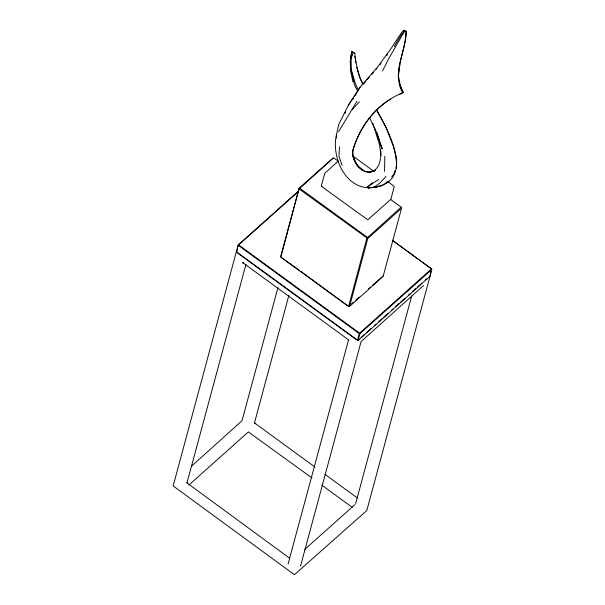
<?xml version="1.0" encoding="UTF-8"?>
<svg xmlns="http://www.w3.org/2000/svg" width="605" height="605" viewBox="0 0 605 605"><rect width="100%" height="100%" fill="white"/><g stroke="black" fill="none" stroke-linecap="round" stroke-linejoin="round"><path stroke-width="0.91" d="M384.546 171.374L384.818 156.264M336.44 138.038L336.501 134.56L338.785 124.418L348.359 105.179L359.975 87.332L377.709 66.86L390.762 48.96L401.773 32.299L404.095 30.25L406.439 31.596C405.554 51.561 392.138 72.487 402.212 92.104L403.187 92.542L399.481 94.516M336.63 137.267L336.501 134.56C330.844 157.572 346.536 191.8 373.829 187.24C416.248 181.016 388.334 130.317 376.605 109.936M398.408 79.331C397.326 62.807 406.492 47.16 405.758 30.825M396.426 168.364L396.668 160.522M339.435 146.72L338.959 156.317L342.097 165.286M338.528 161.422L333.99 158.109L332.856 158.139L299.18 188.11L280.886 257.193L348.624 306.463L349.577 306.395L383.124 276.409L401.546 208.241L367.764 238.529L349.577 306.395M399.935 64.644L398.392 75.754L400.329 85.683L403.187 92.542C378.533 102.358 360.451 124.509 353.146 149.707C351.581 159.886 358.183 171.079 368.899 172.206L372.234 171.608M363.242 84.647C358.077 74.937 356.027 63.979 354.772 53.149L352.564 52.506L351.959 51.395L350.272 60.908L350.643 71.292L352.942 81.887M380.628 149.942C382.171 161.353 376.741 177.59 362.372 170.315C356.791 165.112 351.384 158.434 352.798 150.259C358.916 129.599 371.893 110.692 390.338 99.197M351.739 52.287L350.855 55.879L351.059 58.67M236.215 252.217L173.151 485.928L294.416 574.697L366.804 510.522L429.868 276.81M392.138 240.102L431.683 268.96L430.004 276.319L358.084 340.547L357.434 340.464L236.51 252.232L238.196 244.874L298.832 190.726M236.51 252.232L238.196 244.874L238.665 244.927L359.589 333.158L359.93 333.695L358.084 340.547L236.343 251.725M245.88 264.612L186.93 483.077L186.763 482.563M277.907 287.791L242.045 420.687L191.762 465.971M288.895 295.293L254.508 422.729L254.849 423.273L254.206 422.714L314.955 467.03M288.093 563.936L348.518 340.002L348.677 340.517L347.996 339.435L242.492 262.457L243.482 263.077L243.006 263.024M357.434 340.464L359.279 333.62L238.355 245.388M355.664 503.587L411.665 296.049M431.683 268.96L430.004 276.319L429.527 276.266M299.18 188.11L280.705 256.233L280.886 257.193L299.407 270.359M394.127 173.212L394.944 170.723M396.033 167.411L396.577 165.755M344.888 113.415L345.72 111.721M382.557 70.929L389 58.209L404.427 31.415L404.095 30.25L404.7 31.021M394.279 46.487L401.614 34.183L404.427 31.415L406.439 31.596M356.489 93.155L359.975 87.332M338.618 131.678L356.965 101.224M352.662 99.485L353.63 97.889M355.082 95.484L356.058 93.888L354.515 96.142M348.359 105.179L353.486 97.647M379.932 64.72L381.037 63.207M386.58 55.645L387.692 54.125M391.662 177.008L393.855 174.043M364.119 83.52L365.844 81.297M367.008 79.875L369.368 77.13M371.72 74.392L373.489 72.335M375.841 69.59L377.021 68.221M321.83 186.65L367.772 219.827L390.868 199.332L394.271 186.499L387.76 181.485M401.516 207.538L400.873 207.432L366.827 238.241L348.624 306.463L300.919 271.471M352.208 109.732L359.37 101.859M385.922 176.463L379.993 182.884L374.745 186.832M367.764 238.529L299.104 188.964L333.4 157.996M238.665 244.927L298.598 191.407M338.331 161.089L324.772 173.287L321.406 185.531L321.883 186.695M188.896 485.044L248.36 431.932L311.976 477.958M359.589 333.158L431.509 268.93L431.849 269.475L359.93 333.695L359.279 333.62M357.608 340.494L359.022 339.239M361.132 337.348L364.664 334.194M366.774 332.311L371.009 328.53M374.533 325.384L375.939 324.121M378.76 321.603L382.284 318.457M383.699 317.194L387.926 313.42M391.458 310.274L392.864 309.011M395.685 306.493L399.209 303.347M400.623 302.084L404.851 298.31M408.375 295.157L409.789 293.901M412.61 291.383L416.134 288.23M417.541 286.974L421.776 283.193M425.3 280.047L426.707 278.792M304.678 549.491L355.052 504.51M351.46 303.944L353.577 302.069M355.702 300.193L359.234 297.063M368.422 288.933L370.54 287.057M372.665 285.182L381.853 277.052M372.393 182.665L367.462 186.99L378.654 179.466M385.952 182.687L387.359 181.606M375.266 170.065L373.95 171.003L368.899 172.206M357.699 91.423L354.447 84.609L351.331 70.203L351.097 57.815L352.738 54.873L351.316 51.833L351.959 51.395M373.066 171.457L375.153 170.058M388.841 181.5L381.679 185.909L368.037 188.034L377.754 186.892M351.316 51.833L351.883 51.667M423.56 285.499L361.109 341.56L300.556 565.977L300.39 565.463M352.012 52.522L354.772 53.149M363.703 170.534L357.313 165.785L352.836 155.659M299.83 188.321L367.53 237.463M353.184 156.256L374.23 171.608M392.721 240.631L431.509 268.93M324.817 474.229L357.442 498.028M321.837 485.157L352.186 507.292M289.863 558.377L187.285 483.138M390.732 199.567L401.327 207.303M400.329 85.683L399.444 84.261L403.187 92.542M376.401 109.853L385.884 127.088L393.348 146.327M383.018 275.388L383.298 275.933M369.428 117.582L375.697 130.158L382.065 148.845L381.233 146.176M359.748 77.727L362.508 83.52M358.584 90.75L355.301 83.293L351.331 70.203M372.695 123.118L379.562 144.837L380.87 155.243M377.059 132.941L382.065 148.845M356.731 67.382L359.491 76.865M393.568 147.181L395.98 156.612L396.222 160.264M354.817 56.462L355.097 58.299M355.385 60.137L355.8 62.897"/></g></svg>
